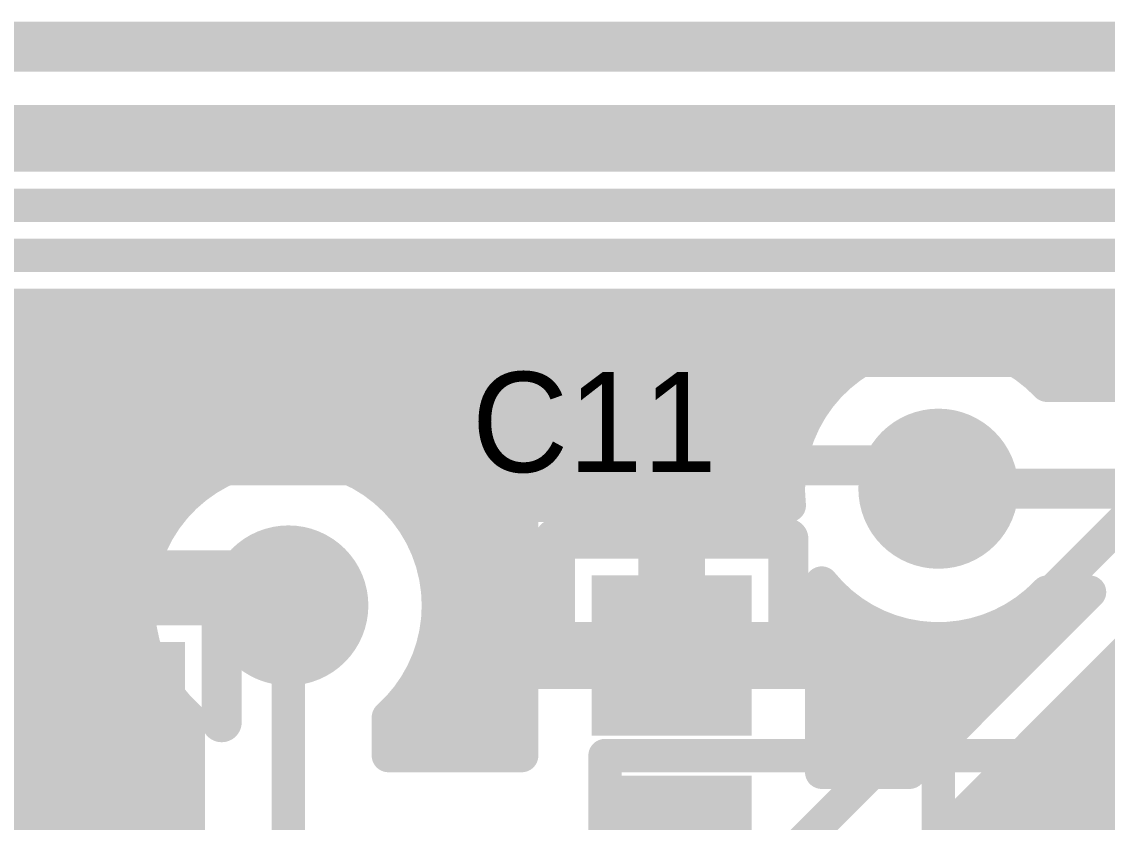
# Model space of a CAD drawing. Header units: millimetres. Extents: x 1.9 to 5.81, y 3 to 5.61.
# Drawn here: x 4.355 to 4.6807, y 3.91 to 4.15 of the extents above; entities that cross this region are included whole.
import ezdxf

# ---------------------------------------------------------------- set-up
doc = ezdxf.new("R2010")
doc.units = ezdxf.units.MM
doc.header["$MEASUREMENT"] = 0
for name, color, linetype in [('BottomLayer', 5, 'Continuous'), ('BottomOverlay', 54, 'Continuous'), ('BottomPaste', 16, 'Continuous'), ('BottomSolder', 6, 'Continuous'), ('MultiLayer', 9, 'Continuous'), ('TopLayer', 1, 'Continuous'), ('TopOverlay', 2, 'Continuous'), ('TopPaste', 8, 'Continuous'), ('TopSolder', 216, 'Continuous')]:
    doc.layers.add(name, color=color, linetype=linetype)

msp = doc.modelspace()

# ---------------------------------------------------------------- linework, layer by layer
at = {"layer": 'BottomLayer'}
for points, const_width in [([(4.23, 4.14), (4.76, 4.14)], 0.01), ([(4.195, 4.11), (4.77, 4.11)], 0.01), ([(4.26, 4.08), (4.9, 4.08)], 0.01), ([(4.26, 4.0485), (4.9485, 4.0485)], 0.01), ([(4.26, 4.01701), (4.62299, 4.01701)], 0.012), ([(4.515, 3.83), (4.705, 4.02)], 0.01), ([(4.62299, 4.01701), (4.63, 4.01)], 0.012), ([(4.44, 3.715), (4.715, 3.99)], 0.01), ([(4.26, 3.98551), (4.42449, 3.98551)], 0.012), ([(4.42449, 3.98551), (4.435, 3.975)], 0.012), ([(4.48346, 3.71604), (4.72743, 3.96)], 0.01), ([(4.34, 3.94), (4.38, 3.94)], 0.02), ([(4.36252, 3.92252), (4.38, 3.94)], 0.02), ([(4.26, 3.92252), (4.36252, 3.92252)], 0.02), ([(4.67743, 3.91), (4.74, 3.91)], 0.01), ([(4.68, 3.82062), (4.68, 3.91257)], 0.01)]:
    msp.add_lwpolyline(points, dxfattribs=dict(at, const_width=const_width))
for points, const_width in [([(4.62, 4.01, 1), (4.64, 4.01, 1)], 0.02), ([(4.61999, 4.01701, 1), (4.62599, 4.01701, 1)], 0.006), ([(4.61999, 4.01701, 1), (4.62599, 4.01701, 1)], 0.006), ([(4.627, 4.01, 1), (4.633, 4.01, 1)], 0.006), ([(4.425, 3.975, 1), (4.445, 3.975, 1)], 0.02), ([(4.42149, 3.98551, 1), (4.42749, 3.98551, 1)], 0.006), ([(4.42149, 3.98551, 1), (4.42749, 3.98551, 1)], 0.006), ([(4.432, 3.975, 1), (4.438, 3.975, 1)], 0.006), ([(4.375, 3.94, 1), (4.385, 3.94, 1)], 0.01), ([(4.375, 3.94, 1), (4.385, 3.94, 1)], 0.01), ([(4.35752, 3.92252, 1), (4.36752, 3.92252, 1)], 0.01), ([(4.35752, 3.92252, 1), (4.36752, 3.92252, 1)], 0.01), ([(4.67493, 3.91, 1), (4.67993, 3.91, 1)], 0.005), ([(4.6775, 3.91257, 1), (4.6825, 3.91257, 1)], 0.005)]:
    msp.add_lwpolyline(points, format="xyb", close=True, dxfattribs=dict(at, const_width=const_width))
msp.add_solid([(4.4, 3.92), (4.4, 3.96), (4.36, 3.92), (4.36, 3.96)], dxfattribs=at)
at = {"layer": 'BottomOverlay', "const_width": 0.012}
for points in [[(4.345, 3.975), (4.415, 3.975)], [(4.415, 3.94), (4.415, 3.975)]]:
    msp.add_lwpolyline(points, dxfattribs=at)
at = {"layer": 'BottomOverlay', "const_width": 0.006}
for points in [[(4.412, 3.975, 1), (4.418, 3.975, 1)], [(4.412, 3.975, 1), (4.418, 3.975, 1)], [(4.412, 3.94, 1), (4.418, 3.94, 1)]]:
    msp.add_lwpolyline(points, format="xyb", close=True, dxfattribs=at)
at = {"layer": 'BottomPaste'}
msp.add_solid([(4.4, 3.92), (4.4, 3.96), (4.36, 3.92), (4.36, 3.96)], dxfattribs=at)
msp.add_solid([(4.4, 3.92), (4.4, 3.96), (4.36, 3.92), (4.36, 3.96)], dxfattribs=at)
at = {"layer": 'BottomSolder', "const_width": 0.024}
for points in [[(4.618, 4.01, 1), (4.642, 4.01, 1)], [(4.618, 4.01, 1), (4.642, 4.01, 1)], [(4.423, 3.975, 1), (4.447, 3.975, 1)], [(4.423, 3.975, 1), (4.447, 3.975, 1)]]:
    msp.add_lwpolyline(points, format="xyb", close=True, dxfattribs=at)
at = {"layer": 'BottomSolder'}
msp.add_solid([(4.404, 3.916), (4.404, 3.964), (4.356, 3.916), (4.356, 3.964)], dxfattribs=at)
msp.add_solid([(4.404, 3.916), (4.404, 3.964), (4.356, 3.916), (4.356, 3.964)], dxfattribs=at)
at = {"layer": 'MultiLayer', "const_width": 0.02}
for points in [[(4.62, 4.01, 1), (4.64, 4.01, 1)], [(4.425, 3.975, 1), (4.445, 3.975, 1)]]:
    msp.add_lwpolyline(points, format="xyb", close=True, dxfattribs=at)
at = {"layer": 'TopLayer'}
for points, const_width in [([(4.25, 4.145), (4.9, 4.145)], 0.01), ([(4.26, 4.12), (4.915, 4.12)], 0.01), ([(4.27, 4.095), (4.93, 4.095)], 0.01), ([(4.28243, 4.065), (4.93, 4.065)], 0.01), ([(4.36, 3.835), (4.36, 4.065)], 0.01), ([(4.37, 3.835), (4.37, 4.065)], 0.01), ([(4.38, 3.835), (4.38, 4.065)], 0.01), ([(4.39, 3.975), (4.39, 4.065)], 0.01), ([(4.4, 4.00328), (4.4, 4.065)], 0.01), ([(4.41, 4.01242), (4.41, 4.065)], 0.01), ([(4.42, 4.01743), (4.42, 4.065)], 0.01), ([(4.43, 4.01972), (4.43, 4.065)], 0.01), ([(4.44, 4.01972), (4.44, 4.065)], 0.01), ([(4.45, 4.01743), (4.45, 4.065)], 0.01), ([(4.46, 4.01242), (4.46, 4.065)], 0.01), ([(4.47, 4.00328), (4.47, 4.065)], 0.01), ([(4.48, 3.975), (4.48, 4.065)], 0.01), ([(4.49, 3.93), (4.49, 4.065)], 0.01), ([(4.5, 3.93), (4.5, 4.065)], 0.01), ([(4.51, 4.005), (4.51, 4.065)], 0.01), ([(4.52, 4.005), (4.52, 4.065)], 0.01), ([(4.53, 4.005), (4.53, 4.065)], 0.01), ([(4.54, 4.005), (4.54, 4.065)], 0.01), ([(4.55, 4.005), (4.55, 4.065)], 0.01), ([(4.56, 4.005), (4.56, 4.065)], 0.01), ([(4.57, 4.005), (4.57, 4.065)], 0.01), ([(4.58, 4.005), (4.58, 4.065)], 0.01), ([(4.59, 4.03062), (4.59, 4.065)], 0.01), ([(4.6, 4.04354), (4.6, 4.065)], 0.01), ([(4.61, 4.05031), (4.61, 4.065)], 0.01), ([(4.62, 4.05387), (4.62, 4.065)], 0.01), ([(4.63, 4.055), (4.63, 4.065)], 0.01), ([(4.64, 4.05387), (4.64, 4.065)], 0.01), ([(4.65, 4.05031), (4.65, 4.065)], 0.01), ([(4.66, 4.04354), (4.66, 4.065)], 0.01), ([(4.67, 4.041), (4.67, 4.065)], 0.01), ([(4.68, 4.041), (4.68, 4.065)], 0.01), ([(4.27743, 4.06), (4.98592, 4.06)], 0.01), ([(4.26743, 4.05), (4.60938, 4.05)], 0.01), ([(4.65062, 4.05), (4.985, 4.05)], 0.01), ([(4.25743, 4.04), (4.59646, 4.04)], 0.01), ([(4.66262, 4.041), (4.85, 4.041)], 0.01), ([(4.24743, 4.03), (4.58969, 4.03)], 0.01), ([(4.23743, 4.02), (4.435, 4.02)], 0.01), ([(4.435, 4.02), (4.58613, 4.02)], 0.01), ([(4.63, 4.01), (4.85, 4.01)], 0.012), ([(4.22743, 4.01), (4.40672, 4.01)], 0.01), ([(4.46328, 4.01), (4.585, 4.01)], 0.01), ([(4.505, 4.005), (4.58528, 4.005)], 0.01), ([(4.505, 3.945), (4.505, 4.005)], 0.01), ([(4.55, 3.96), (4.55, 4)], 0.02), ([(4.21743, 4), (4.39758, 4)], 0.01), ([(4.47242, 4), (4.505, 4)], 0.01), ([(4.20562, 3.99), (4.39257, 3.99)], 0.01), ([(4.47743, 3.99), (4.505, 3.99)], 0.01), ([(4.595, 3.945), (4.595, 3.98172)], 0.01), ([(4.21854, 3.98), (4.39028, 3.98)], 0.01), ([(4.47972, 3.98), (4.505, 3.98)], 0.01), ([(4.62136, 3.925), (4.67536, 3.979)], 0.01), ([(4.66262, 3.979), (4.67536, 3.979)], 0.01), ([(4.67, 3.97364), (4.67, 3.979)], 0.01), ([(4.39, 3.835), (4.39, 3.975)], 0.01), ([(4.435, 3.81), (4.435, 3.975)], 0.01), ([(4.48, 3.93), (4.48, 3.975)], 0.01), ([(4.6, 3.925), (4.6, 3.97646)], 0.01), ([(4.66, 3.96364), (4.66, 3.97646)], 0.01), ([(4.22531, 3.97), (4.39028, 3.97)], 0.01), ([(4.47972, 3.97), (4.505, 3.97)], 0.01), ([(4.595, 3.97), (4.60938, 3.97)], 0.01), ([(4.61, 3.925), (4.61, 3.96969)], 0.01), ([(4.65, 3.95364), (4.65, 3.96969)], 0.01), ([(4.65062, 3.97), (4.66636, 3.97)], 0.01), ([(4.62, 3.925), (4.62, 3.96613)], 0.01), ([(4.64, 3.94364), (4.64, 3.96613)], 0.01), ([(4.51, 3.96), (4.55, 3.96)], 0.02), ([(4.55, 3.96), (4.59, 3.96)], 0.02), ([(4.64, 3.88), (4.71, 3.95)], 0.04), ([(4.63, 3.93364), (4.63, 3.965)], 0.01), ([(4.22887, 3.96), (4.39257, 3.96)], 0.01), ([(4.47743, 3.96), (4.505, 3.96)], 0.01), ([(4.595, 3.96), (4.65636, 3.96)], 0.01), ([(4.23, 3.95), (4.39758, 3.95)], 0.01), ([(4.47242, 3.95), (4.505, 3.95)], 0.01), ([(4.595, 3.95), (4.64636, 3.95)], 0.01), ([(4.4, 3.835), (4.4, 3.94672)], 0.01), ([(4.47, 3.93), (4.47, 3.94672)], 0.01), ([(4.505, 3.93), (4.505, 3.945)], 0.01), ([(4.505, 3.93), (4.505, 3.945)], 0.01), ([(4.595, 3.925), (4.595, 3.945)], 0.01), ([(4.595, 3.925), (4.595, 3.945)], 0.01), ([(4.22887, 3.94), (4.405, 3.94)], 0.01), ([(4.405, 3.835), (4.405, 3.94146)], 0.01), ([(4.465, 3.93), (4.465, 3.94146)], 0.01), ([(4.465, 3.94), (4.505, 3.94)], 0.01), ([(4.595, 3.94), (4.63636, 3.94)], 0.01), ([(4.22531, 3.93), (4.405, 3.93)], 0.01), ([(4.465, 3.93), (4.505, 3.93)], 0.01), ([(4.465, 3.93), (4.505, 3.93)], 0.01), ([(4.595, 3.93), (4.62636, 3.93)], 0.01), ([(4.595, 3.925), (4.62136, 3.925)], 0.01), ([(4.21854, 3.92), (4.405, 3.92)], 0.01), ([(4.22743, 3.91), (4.405, 3.91)], 0.01)]:
    msp.add_lwpolyline(points, dxfattribs=dict(at, const_width=const_width))
for points, const_width in [([(4.3575, 4.065, 1), (4.3625, 4.065, 1)], 0.005), ([(4.3675, 4.065, 1), (4.3725, 4.065, 1)], 0.005), ([(4.3775, 4.065, 1), (4.3825, 4.065, 1)], 0.005), ([(4.3875, 4.065, 1), (4.3925, 4.065, 1)], 0.005), ([(4.3975, 4.065, 1), (4.4025, 4.065, 1)], 0.005), ([(4.4075, 4.065, 1), (4.4125, 4.065, 1)], 0.005), ([(4.4175, 4.065, 1), (4.4225, 4.065, 1)], 0.005), ([(4.4275, 4.065, 1), (4.4325, 4.065, 1)], 0.005), ([(4.4375, 4.065, 1), (4.4425, 4.065, 1)], 0.005), ([(4.4475, 4.065, 1), (4.4525, 4.065, 1)], 0.005), ([(4.4575, 4.065, 1), (4.4625, 4.065, 1)], 0.005), ([(4.4675, 4.065, 1), (4.4725, 4.065, 1)], 0.005), ([(4.4775, 4.065, 1), (4.4825, 4.065, 1)], 0.005), ([(4.4875, 4.065, 1), (4.4925, 4.065, 1)], 0.005), ([(4.4975, 4.065, 1), (4.5025, 4.065, 1)], 0.005), ([(4.5075, 4.065, 1), (4.5125, 4.065, 1)], 0.005), ([(4.5175, 4.065, 1), (4.5225, 4.065, 1)], 0.005), ([(4.5275, 4.065, 1), (4.5325, 4.065, 1)], 0.005), ([(4.5375, 4.065, 1), (4.5425, 4.065, 1)], 0.005), ([(4.5475, 4.065, 1), (4.5525, 4.065, 1)], 0.005), ([(4.5575, 4.065, 1), (4.5625, 4.065, 1)], 0.005), ([(4.5675, 4.065, 1), (4.5725, 4.065, 1)], 0.005), ([(4.5775, 4.065, 1), (4.5825, 4.065, 1)], 0.005), ([(4.5875, 4.065, 1), (4.5925, 4.065, 1)], 0.005), ([(4.5975, 4.065, 1), (4.6025, 4.065, 1)], 0.005), ([(4.6075, 4.065, 1), (4.6125, 4.065, 1)], 0.005), ([(4.6175, 4.065, 1), (4.6225, 4.065, 1)], 0.005), ([(4.6275, 4.065, 1), (4.6325, 4.065, 1)], 0.005), ([(4.6375, 4.065, 1), (4.6425, 4.065, 1)], 0.005), ([(4.6475, 4.065, 1), (4.6525, 4.065, 1)], 0.005), ([(4.6575, 4.065, 1), (4.6625, 4.065, 1)], 0.005), ([(4.6675, 4.065, 1), (4.6725, 4.065, 1)], 0.005), ([(4.6775, 4.065, 1), (4.6825, 4.065, 1)], 0.005), ([(4.6175, 4.05387, 1), (4.6225, 4.05387, 1)], 0.005), ([(4.6275, 4.055, 1), (4.6325, 4.055, 1)], 0.005), ([(4.6375, 4.05387, 1), (4.6425, 4.05387, 1)], 0.005), ([(4.60688, 4.05, 1), (4.61188, 4.05, 1)], 0.005), ([(4.6075, 4.05031, 1), (4.6125, 4.05031, 1)], 0.005), ([(4.6475, 4.05031, 1), (4.6525, 4.05031, 1)], 0.005), ([(4.64812, 4.05, 1), (4.65312, 4.05, 1)], 0.005), ([(4.5975, 4.04354, 1), (4.6025, 4.04354, 1)], 0.005), ([(4.6575, 4.04354, 1), (4.6625, 4.04354, 1)], 0.005), ([(4.59396, 4.04, 1), (4.59896, 4.04, 1)], 0.005), ([(4.66012, 4.041, 1), (4.66512, 4.041, 1)], 0.005), ([(4.66012, 4.041, 1), (4.66512, 4.041, 1)], 0.005), ([(4.6675, 4.041, 1), (4.6725, 4.041, 1)], 0.005), ([(4.6775, 4.041, 1), (4.6825, 4.041, 1)], 0.005), ([(4.5875, 4.03062, 1), (4.5925, 4.03062, 1)], 0.005), ([(4.58719, 4.03, 1), (4.59219, 4.03, 1)], 0.005), ([(4.62, 4.01, 1), (4.64, 4.01, 1)], 0.02), ([(4.4175, 4.01743, 1), (4.4225, 4.01743, 1)], 0.005), ([(4.4275, 4.01972, 1), (4.4325, 4.01972, 1)], 0.005), ([(4.4325, 4.02, 1), (4.4375, 4.02, 1)], 0.005), ([(4.4325, 4.02, 1), (4.4375, 4.02, 1)], 0.005), ([(4.4375, 4.01972, 1), (4.4425, 4.01972, 1)], 0.005), ([(4.4475, 4.01743, 1), (4.4525, 4.01743, 1)], 0.005), ([(4.58363, 4.02, 1), (4.58863, 4.02, 1)], 0.005), ([(4.4075, 4.01242, 1), (4.4125, 4.01242, 1)], 0.005), ([(4.4575, 4.01242, 1), (4.4625, 4.01242, 1)], 0.005), ([(4.627, 4.01, 1), (4.633, 4.01, 1)], 0.006), ([(4.40422, 4.01, 1), (4.40922, 4.01, 1)], 0.005), ([(4.46078, 4.01, 1), (4.46578, 4.01, 1)], 0.005), ([(4.5825, 4.01, 1), (4.5875, 4.01, 1)], 0.005), ([(4.5025, 4.005, 1), (4.5075, 4.005, 1)], 0.005), ([(4.5025, 4.005, 1), (4.5075, 4.005, 1)], 0.005), ([(4.5075, 4.005, 1), (4.5125, 4.005, 1)], 0.005), ([(4.5175, 4.005, 1), (4.5225, 4.005, 1)], 0.005), ([(4.5275, 4.005, 1), (4.5325, 4.005, 1)], 0.005), ([(4.5375, 4.005, 1), (4.5425, 4.005, 1)], 0.005), ([(4.545, 4, 1), (4.555, 4, 1)], 0.01), ([(4.5475, 4.005, 1), (4.5525, 4.005, 1)], 0.005), ([(4.5575, 4.005, 1), (4.5625, 4.005, 1)], 0.005), ([(4.5675, 4.005, 1), (4.5725, 4.005, 1)], 0.005), ([(4.5775, 4.005, 1), (4.5825, 4.005, 1)], 0.005), ([(4.58278, 4.005, 1), (4.58778, 4.005, 1)], 0.005), ([(4.58278, 4.005, 1), (4.58778, 4.005, 1)], 0.005), ([(4.3975, 4.00328, 1), (4.4025, 4.00328, 1)], 0.005), ([(4.4675, 4.00328, 1), (4.4725, 4.00328, 1)], 0.005), ([(4.39508, 4, 1), (4.40008, 4, 1)], 0.005), ([(4.46992, 4, 1), (4.47492, 4, 1)], 0.005), ([(4.5025, 4, 1), (4.5075, 4, 1)], 0.005), ([(4.39007, 3.99, 1), (4.39507, 3.99, 1)], 0.005), ([(4.425, 3.975, 1), (4.445, 3.975, 1)], 0.02), ([(4.47493, 3.99, 1), (4.47993, 3.99, 1)], 0.005), ([(4.5025, 3.99, 1), (4.5075, 3.99, 1)], 0.005), ([(4.5925, 3.98172, 1), (4.5975, 3.98172, 1)], 0.005), ([(4.5925, 3.98172, 1), (4.5975, 3.98172, 1)], 0.005), ([(4.38778, 3.98, 1), (4.39278, 3.98, 1)], 0.005), ([(4.47722, 3.98, 1), (4.48222, 3.98, 1)], 0.005), ([(4.5025, 3.98, 1), (4.5075, 3.98, 1)], 0.005), ([(4.66012, 3.979, 1), (4.66512, 3.979, 1)], 0.005), ([(4.66012, 3.979, 1), (4.66512, 3.979, 1)], 0.005), ([(4.6675, 3.979, 1), (4.6725, 3.979, 1)], 0.005), ([(4.67286, 3.979, 1), (4.67786, 3.979, 1)], 0.005), ([(4.67286, 3.979, 1), (4.67786, 3.979, 1)], 0.005), ([(4.3875, 3.975, 1), (4.3925, 3.975, 1)], 0.005), ([(4.3875, 3.975, 1), (4.3925, 3.975, 1)], 0.005), ([(4.4325, 3.975, 1), (4.4375, 3.975, 1)], 0.005), ([(4.4775, 3.975, 1), (4.4825, 3.975, 1)], 0.005), ([(4.4775, 3.975, 1), (4.4825, 3.975, 1)], 0.005), ([(4.4775, 3.975, 1), (4.4825, 3.975, 1)], 0.005), ([(4.4775, 3.975, 1), (4.4825, 3.975, 1)], 0.005), ([(4.5975, 3.97646, 1), (4.6025, 3.97646, 1)], 0.005), ([(4.6575, 3.97646, 1), (4.6625, 3.97646, 1)], 0.005), ([(4.6675, 3.97364, 1), (4.6725, 3.97364, 1)], 0.005), ([(4.38778, 3.97, 1), (4.39278, 3.97, 1)], 0.005), ([(4.47722, 3.97, 1), (4.48222, 3.97, 1)], 0.005), ([(4.5025, 3.97, 1), (4.5075, 3.97, 1)], 0.005), ([(4.5925, 3.97, 1), (4.5975, 3.97, 1)], 0.005), ([(4.60688, 3.97, 1), (4.61188, 3.97, 1)], 0.005), ([(4.6075, 3.96969, 1), (4.6125, 3.96969, 1)], 0.005), ([(4.6475, 3.96969, 1), (4.6525, 3.96969, 1)], 0.005), ([(4.64812, 3.97, 1), (4.65312, 3.97, 1)], 0.005), ([(4.66386, 3.97, 1), (4.66886, 3.97, 1)], 0.005), ([(4.6175, 3.96613, 1), (4.6225, 3.96613, 1)], 0.005), ([(4.6375, 3.96613, 1), (4.6425, 3.96613, 1)], 0.005), ([(4.505, 3.96, 1), (4.515, 3.96, 1)], 0.01), ([(4.545, 3.96, 1), (4.555, 3.96, 1)], 0.01), ([(4.545, 3.96, 1), (4.555, 3.96, 1)], 0.01), ([(4.545, 3.96, 1), (4.555, 3.96, 1)], 0.01), ([(4.585, 3.96, 1), (4.595, 3.96, 1)], 0.01), ([(4.6275, 3.965, 1), (4.6325, 3.965, 1)], 0.005), ([(4.6575, 3.96364, 1), (4.6625, 3.96364, 1)], 0.005), ([(4.39007, 3.96, 1), (4.39507, 3.96, 1)], 0.005), ([(4.47493, 3.96, 1), (4.47993, 3.96, 1)], 0.005), ([(4.5025, 3.96, 1), (4.5075, 3.96, 1)], 0.005), ([(4.5925, 3.96, 1), (4.5975, 3.96, 1)], 0.005), ([(4.65386, 3.96, 1), (4.65886, 3.96, 1)], 0.005), ([(4.6475, 3.95364, 1), (4.6525, 3.95364, 1)], 0.005), ([(4.39508, 3.95, 1), (4.40008, 3.95, 1)], 0.005), ([(4.46992, 3.95, 1), (4.47492, 3.95, 1)], 0.005), ([(4.5025, 3.95, 1), (4.5075, 3.95, 1)], 0.005), ([(4.5925, 3.95, 1), (4.5975, 3.95, 1)], 0.005), ([(4.64386, 3.95, 1), (4.64886, 3.95, 1)], 0.005), ([(4.3975, 3.94672, 1), (4.4025, 3.94672, 1)], 0.005), ([(4.4675, 3.94672, 1), (4.4725, 3.94672, 1)], 0.005), ([(4.5025, 3.945, 1), (4.5075, 3.945, 1)], 0.005), ([(4.5025, 3.945, 1), (4.5075, 3.945, 1)], 0.005), ([(4.5025, 3.945, 1), (4.5075, 3.945, 1)], 0.005), ([(4.5925, 3.945, 1), (4.5975, 3.945, 1)], 0.005), ([(4.5925, 3.945, 1), (4.5975, 3.945, 1)], 0.005), ([(4.5925, 3.945, 1), (4.5975, 3.945, 1)], 0.005), ([(4.6375, 3.94364, 1), (4.6425, 3.94364, 1)], 0.005), ([(4.4025, 3.94146, 1), (4.4075, 3.94146, 1)], 0.005), ([(4.4025, 3.94146, 1), (4.4075, 3.94146, 1)], 0.005), ([(4.4025, 3.94, 1), (4.4075, 3.94, 1)], 0.005), ([(4.4625, 3.94146, 1), (4.4675, 3.94146, 1)], 0.005), ([(4.4625, 3.94146, 1), (4.4675, 3.94146, 1)], 0.005), ([(4.4625, 3.94, 1), (4.4675, 3.94, 1)], 0.005), ([(4.5025, 3.94, 1), (4.5075, 3.94, 1)], 0.005), ([(4.5925, 3.94, 1), (4.5975, 3.94, 1)], 0.005), ([(4.63386, 3.94, 1), (4.63886, 3.94, 1)], 0.005), ([(4.6275, 3.93364, 1), (4.6325, 3.93364, 1)], 0.005), ([(4.4025, 3.93, 1), (4.4075, 3.93, 1)], 0.005), ([(4.4625, 3.93, 1), (4.4675, 3.93, 1)], 0.005), ([(4.4625, 3.93, 1), (4.4675, 3.93, 1)], 0.005), ([(4.4625, 3.93, 1), (4.4675, 3.93, 1)], 0.005), ([(4.4675, 3.93, 1), (4.4725, 3.93, 1)], 0.005), ([(4.4775, 3.93, 1), (4.4825, 3.93, 1)], 0.005), ([(4.4875, 3.93, 1), (4.4925, 3.93, 1)], 0.005), ([(4.4975, 3.93, 1), (4.5025, 3.93, 1)], 0.005), ([(4.5025, 3.93, 1), (4.5075, 3.93, 1)], 0.005), ([(4.5025, 3.93, 1), (4.5075, 3.93, 1)], 0.005), ([(4.5025, 3.93, 1), (4.5075, 3.93, 1)], 0.005), ([(4.5025, 3.93, 1), (4.5075, 3.93, 1)], 0.005), ([(4.5925, 3.93, 1), (4.5975, 3.93, 1)], 0.005), ([(4.62386, 3.93, 1), (4.62886, 3.93, 1)], 0.005), ([(4.5925, 3.925, 1), (4.5975, 3.925, 1)], 0.005), ([(4.5925, 3.925, 1), (4.5975, 3.925, 1)], 0.005), ([(4.5925, 3.925, 1), (4.5975, 3.925, 1)], 0.005), ([(4.5975, 3.925, 1), (4.6025, 3.925, 1)], 0.005), ([(4.6075, 3.925, 1), (4.6125, 3.925, 1)], 0.005), ([(4.6175, 3.925, 1), (4.6225, 3.925, 1)], 0.005), ([(4.61886, 3.925, 1), (4.62386, 3.925, 1)], 0.005), ([(4.61886, 3.925, 1), (4.62386, 3.925, 1)], 0.005), ([(4.4025, 3.92, 1), (4.4075, 3.92, 1)], 0.005), ([(4.4025, 3.91, 1), (4.4075, 3.91, 1)], 0.005)]:
    msp.add_lwpolyline(points, format="xyb", close=True, dxfattribs=dict(at, const_width=const_width))
at = {"layer": 'TopLayer', "const_width": 0.01}
for points in [[(4.58528, 4.005, -0.718819), (4.66262, 4.041)], [(4.405, 3.94146, -1.542659), (4.48, 3.975)], [(4.66262, 3.979, -0.453175), (4.595, 3.98172)], [(4.48, 3.975, -0.213422), (4.465, 3.94146)]]:
    msp.add_lwpolyline(points, format="xyb", dxfattribs=at)
at = {"layer": 'TopLayer'}
for points in [[(4.57, 3.94), (4.57, 3.98), (4.53, 3.94), (4.53, 3.98)], [(4.57, 3.88), (4.57, 3.92), (4.53, 3.88), (4.53, 3.92)]]:
    msp.add_solid(points, dxfattribs=at)
at = {"layer": 'TopOverlay'}
for points, const_width in [([(4.515, 3.995), (4.585, 3.995)], 0.012), ([(4.515, 3.96), (4.515, 3.995)], 0.012), ([(4.585, 3.96), (4.585, 3.995)], 0.012), ([(4.53, 3.83), (4.53, 3.93)], 0.01), ([(4.53, 3.93), (4.73, 3.93)], 0.01), ([(4.63, 3.83), (4.63, 3.93)], 0.01)]:
    msp.add_lwpolyline(points, dxfattribs=dict(at, const_width=const_width))
for points, const_width in [([(4.512, 3.995, 1), (4.518, 3.995, 1)], 0.006), ([(4.512, 3.995, 1), (4.518, 3.995, 1)], 0.006), ([(4.582, 3.995, 1), (4.588, 3.995, 1)], 0.006), ([(4.582, 3.995, 1), (4.588, 3.995, 1)], 0.006), ([(4.512, 3.96, 1), (4.518, 3.96, 1)], 0.006), ([(4.582, 3.96, 1), (4.588, 3.96, 1)], 0.006), ([(4.5275, 3.93, 1), (4.5325, 3.93, 1)], 0.005), ([(4.5275, 3.93, 1), (4.5325, 3.93, 1)], 0.005), ([(4.6275, 3.93, 1), (4.6325, 3.93, 1)], 0.005)]:
    msp.add_lwpolyline(points, format="xyb", close=True, dxfattribs=dict(at, const_width=const_width))
at = {"layer": 'TopPaste'}
for points in [[(4.57, 3.94), (4.57, 3.98), (4.53, 3.94), (4.53, 3.98)], [(4.57, 3.94), (4.57, 3.98), (4.53, 3.94), (4.53, 3.98)], [(4.57, 3.88), (4.57, 3.92), (4.53, 3.88), (4.53, 3.92)], [(4.57, 3.88), (4.57, 3.92), (4.53, 3.88), (4.53, 3.92)]]:
    msp.add_solid(points, dxfattribs=at)
at = {"layer": 'TopSolder', "const_width": 0.024}
for points in [[(4.618, 4.01, 1), (4.642, 4.01, 1)], [(4.618, 4.01, 1), (4.642, 4.01, 1)], [(4.423, 3.975, 1), (4.447, 3.975, 1)], [(4.423, 3.975, 1), (4.447, 3.975, 1)]]:
    msp.add_lwpolyline(points, format="xyb", close=True, dxfattribs=at)
at = {"layer": 'TopSolder'}
for points in [[(4.574, 3.936), (4.574, 3.984), (4.526, 3.936), (4.526, 3.984)], [(4.574, 3.936), (4.574, 3.984), (4.526, 3.936), (4.526, 3.984)], [(4.574, 3.876), (4.574, 3.924), (4.526, 3.876), (4.526, 3.924)], [(4.574, 3.876), (4.574, 3.924), (4.526, 3.876), (4.526, 3.924)]]:
    msp.add_solid(points, dxfattribs=at)

# ---------------------------------------------------------------- texts
at = {"layer": 'TopOverlay'}
msp.add_text('C11', height=0.03, rotation=360, dxfattribs=at).set_placement((4.49, 4.015))

doc.saveas('drawing.dxf')
